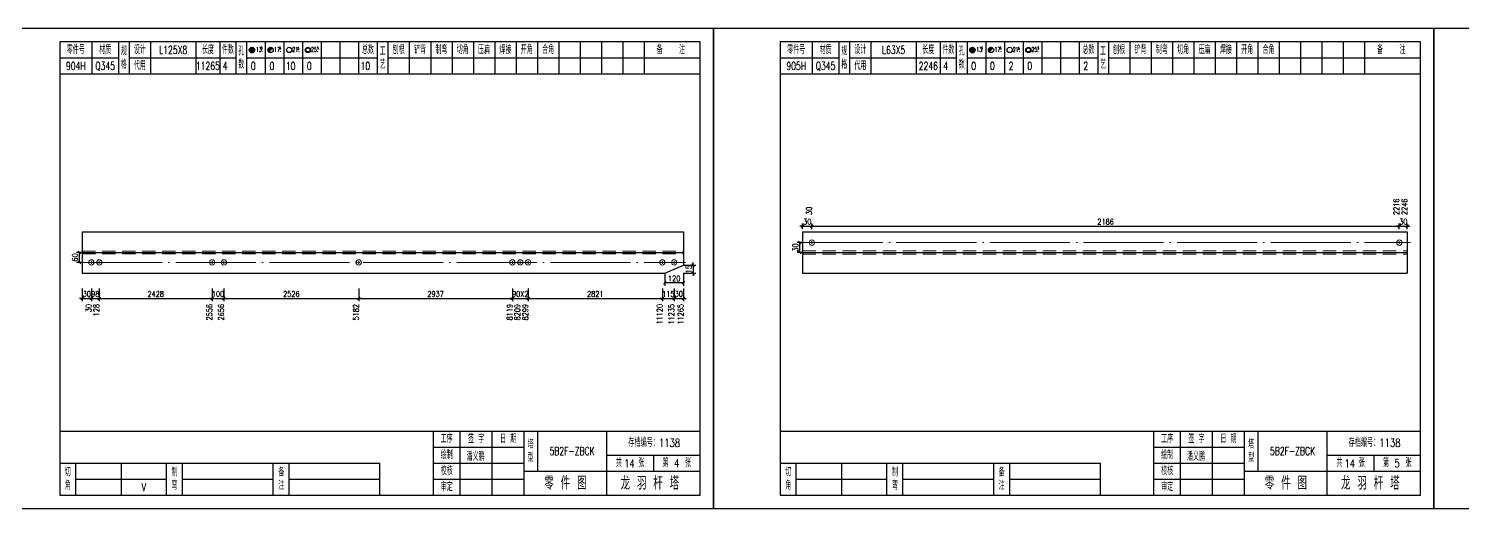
# Model space of a CAD drawing. Header units: millimetres. Extents: x 0 to 30240, y -10896 to -1348.
# Drawn here: x 823 to 1361, y -6637 to -6457 of the extents above; entities that cross this region are included whole.
import ezdxf
from ezdxf.enums import TextEntityAlignment as Align

# ---------------------------------------------------------------- set-up
doc = ezdxf.new("R2010")
doc.units = ezdxf.units.MM
doc.header["$LTSCALE"] = 20
doc.header["$PDMODE"] = 1
doc.linetypes.add('DASHDOT2X', pattern=[1.75, 1.5, -0.125, 0, -0.125])
doc.linetypes.add('HIDDEN', pattern=[0.375, 0.25, -0.125])
for name, color, linetype, lineweight in [('1', 7, 'Continuous', 25), ('11', 3, 'Continuous', 13), ('2', 1, 'HIDDEN', 13), ('5', 1, 'Continuous', 13), ('7', 2, 'DASHDOT2X', 13)]:
    doc.layers.add(name, color=color, linetype=linetype, lineweight=lineweight)
doc.styles.get("Standard").update_dxf_attribs({"font": 'simplex', "width": 0.7, "bigfont": 'gbhzfs.shx'})
doc.styles.add('SYMBOL_TXT', font='txt.shx', dxfattribs={"width": 0.6})
doc.styles.add('TITLE_TXT', font='simplex.shx', dxfattribs={"width": 0.75, "height": 2.5, "bigfont": 'gbhzfs.shx'})
doc.dimstyles.get("Standard").update_dxf_attribs({"dimtxt": 2.1, "dimasz": 1, "dimexe": 1.05, "dimexo": 0, "dimgap": 0.63, "dimtad": 1, "dimzin": 0, "dimdsep": 46, "dimtxsty": 'standard', "dimblk": 'OBLIQUE', "dimblk1": 'OBLIQUE', "dimblk2": 'OBLIQUE', "dimcen": 0.09, "dimadec": 0, "dimazin": 0, "dimtfac": 1, "dimtdec": 1, "dimtix": 1, "dimtmove": 0, "dimatfit": 3, "dimfxl": 0, "dimtolj": 1, "dimtzin": 0, "dimarcsym": 0})
pattern_1 = [(0, (-3, 0), (0, 0.0125), [])]

# ---------------------------------------------------------------- blocks, each defined once
blk = doc.blocks.new('M12_HOLE')
h = blk.add_hatch()
h.set_pattern_fill('LINE', scale=0.1, style=0)
h.set_pattern_definition(pattern_1)
h.paths.add_polyline_path([(-5, 0, 1), (-1, 0, 1)])
at = {"color": 7}
blk.add_circle((-3, 0), 2, dxfattribs=at)
at = {"color": 7, "attachment_point": 1, "style": 'SYMBOL_TXT'}
for s, insert, char_height, width in [('13\\f??|b0|i0|c0|p54;.', (-0.1, 2.1), 3.5, 5.707), ('5', (3.7, 2.3), 1.8, 2.931)]:
    blk.add_mtext(s, dxfattribs=dict(at, insert=insert, char_height=char_height, width=width))
blk = doc.blocks.new('M16_HOLE')
h = blk.add_hatch()
h.set_pattern_fill('LINE', scale=0.1, style=0)
h.set_pattern_definition(pattern_1)
h.paths.add_polyline_path([(-1.6, 1.4, 0.668179), (-5, 0, 0.198912), (-4.4, -1.4)])
at = {"color": 7}
blk.add_circle((-3, 0), 2, dxfattribs=at)
at = {"color": 7, "attachment_point": 1, "style": 'SYMBOL_TXT'}
for s, insert, char_height, width in [('17.', (-0.4, 2.1), 3.5, 6.316), ('5', (3.6, 2.3), 1.8, 1.822)]:
    blk.add_mtext(s, dxfattribs=dict(at, insert=insert, char_height=char_height, width=width))
blk = doc.blocks.new('M20_HOLE')
at = {"color": 7}
blk.add_circle((-3, 0), 2, dxfattribs=at)
at = {"color": 7, "attachment_point": 1, "style": 'SYMBOL_TXT'}
for s, insert, char_height, width in [('21.', (-0.7, 2), 3.5, 6.074), ('5', (3.3, 2), 1.8, 1.458)]:
    blk.add_mtext(s, dxfattribs=dict(at, insert=insert, char_height=char_height, width=width))
blk = doc.blocks.new('M24_HOLE')
at = {"color": 7}
for radius in [2, 1.5]:
    blk.add_circle((-3, 0), radius, dxfattribs=at)
at = {"color": 7, "attachment_point": 1, "style": 'SYMBOL_TXT'}
for s, insert, char_height, width in [('25.', (-0.7, 2.1), 3.5, 2.429), ('5', (3.9, 2.3), 1.8, 1.944)]:
    blk.add_mtext(s, dxfattribs=dict(at, insert=insert, char_height=char_height, width=width))
blk = doc.blocks.new('JgCard')
for p, q in [((270, 180), (0, 180)), ((0, 180), (0, 0)), ((270, 0), (270, 180)), ((265, 175), (25, 175)), ((25, 175), (25, 5)), ((37, 175), (37, 163)), ((47, 175), (47, 163)), ((51, 175), (51, 163)), ((59, 175), (59, 163)), ((76, 175), (76, 163)), ((85, 175), (85, 163)), ((91, 175), (91, 163)), ((95, 175), (95, 163)), ((102, 175), (102, 163)), ((109, 175), (109, 163)), ((116, 175), (116, 163)), ((123, 175), (123, 163)), ((130, 175), (130, 163)), ((137, 175), (137, 163)), ((144, 175), (144, 163)), ((148, 175), (148, 163)), ((156, 175), (156, 163)), ((164, 175), (164, 163)), ((172, 175), (172, 163)), ((180, 175), (180, 163)), ((188, 175), (188, 163)), ((196, 175), (196, 163)), ((204, 175), (204, 163)), ((212, 175), (212, 163)), ((220, 175), (220, 163)), ((228, 175), (228, 163)), ((236, 175), (236, 163)), ((244, 175), (244, 163)), ((265, 5), (265, 175)), ((25, 169), (47, 169)), ((51, 169), (91, 169)), ((95, 169), (144, 169)), ((148, 169), (265, 169)), ((25, 163), (265, 163)), ((25, 29), (265, 29)), ((165, 5), (165, 29)), ((175, 5), (175, 29)), ((187, 5), (187, 29)), ((199, 5), (199, 29)), ((204, 29), (204, 14)), ((230, 5), (230, 29)), ((165, 23), (199, 23)), ((25, 17), (145, 17)), ((31, 5), (31, 17)), ((48, 17), (48, 5)), ((65, 5), (65, 17)), ((71, 5), (71, 17)), ((105, 5), (105, 17)), ((111, 5), (111, 17)), ((145, 5), (145, 17)), ((165, 17), (199, 17)), ((230, 20), (265, 20)), ((247.5, 20), (247.5, 14)), ((31, 11), (65, 11)), ((71, 11), (105, 11)), ((111, 11), (145, 11)), ((165, 11), (199, 11)), ((199, 14), (265, 14)), ((0, 0), (270, 0)), ((25, 5), (265, 5))]:
    blk.add_line(p, q)
blk.add_lwpolyline([(96.03, 171.99, -1), (98.03, 171.99, -1)], format="xyb", close=True)
blk.add_point((145, 96))
at = {"xscale": 0.5, "yscale": 0.5, "zscale": 0.5}
for name, p in [('M12_HOLE', (98.53, 171.99)), ('M16_HOLE', (105.5, 172)), ('M20_HOLE', (112.5, 172)), ('M24_HOLE', (119.5, 172))]:
    blk.add_blockref(name, p, dxfattribs=at)
at = {"style": 'TITLE_TXT', "width": 0.75}
for s, height, p in [('存档编号：1138', 3.076, (238.02, 23.07)), ('潘义鹏', 3, (177.45, 17.91)), ('龙 羽 杆 塔', 5, (235.17, 6.97))]:
    blk.add_text(s, height=height, dxfattribs=at).set_placement(p)
at = {"attachment_point": 5, "style": 'TITLE_TXT'}
for s, insert, char_height, width in [('零件号', (31, 172), 3, 15), ('材质', (42, 172), 3, 8), ('设计', (55, 172), 3, 8), ('长度', (80.5, 172), 3, 8), ('件数', (88, 172), 3, 6), ('总数', (140.5, 172), 3, 7), ('工\\P艺', (146, 169), 3, 4), ('刨根', (152, 172), 3, 8), ('铲背', (160, 172), 3, 8), ('制弯', (168, 172), 3, 8), ('切角', (176, 172), 3, 8), ('压扁', (184, 172), 3, 8), ('焊接', (192, 172), 3, 8), ('开角', (200, 172), 3, 8), ('合角', (208, 172), 3, 8), ('备    注', (254, 172), 3, 22), ('规格', (49, 169), 3, 4), ('代用', (55, 166), 3, 8), ('孔数', (93, 169), 3, 4), ('工序', (170, 26), 3, 10), ('签 字', (181, 26), 3, 12), ('日 期', (193, 26), 3, 12), ('绘制', (170, 20), 3, 10), ('塔\\P型', (201.5, 21.5), 3, 5), ('共    张', (238.75, 17), 3, 17.5), ('第    张', (256.25, 17), 3, 17.5), ('切\\P角', (28, 11), 3, 6), ('制\\P弯', (68, 11), 3, 6), ('备\\P注', (108, 11), 3, 6), ('校核', (170, 14), 3, 10), ('零 件 图', (214.5, 9.5), 5, 31), ('审定', (170, 8), 3, 10)]:
    blk.add_mtext(s, dxfattribs=dict(at, insert=insert, char_height=char_height, width=width))
blk = doc.blocks.new('M20')
for p, q in [((-0.5, 0), (0.5, 0)), ((0, -0.5), (0, 0.5))]:
    blk.add_line(p, q)
blk.add_circle((0, 0), 1)
blk = doc.blocks.new('_Oblique')
at = {"color": 0, "linetype": 'ByBlock', "lineweight": -2}
blk.add_line((-0.5, -0.5), (0.5, 0.5), dxfattribs=at)
blk = doc.blocks.new('*D3789')
at = {"layer": '11', "color": 0, "lineweight": -2}
for p, q in [((1113.4, -6531.43), (1112.4, -6531.43)), ((1113.4, -6532.48), (1113.4, -6530.38)), ((1113.4, -6531.43), (1116.84, -6531.43)), ((1116.84, -6532.48), (1116.84, -6530.38)), ((1116.84, -6531.43), (1117.84, -6531.43))]:
    blk.add_line(p, q, dxfattribs=at)
at = {"layer": 'Defpoints', "color": 0}
for p in [(1113.4, -6532.48), (1116.84, -6531.43), (1116.84, -6532.48)]:
    blk.add_point(p, dxfattribs=at)
at = {"layer": '11', "color": 0, "lineweight": -2}
blk.add_blockref('_Oblique', (1113.4, -6531.43), dxfattribs=at)
at = {"layer": '11', "color": 0, "lineweight": -2, "rotation": 180}
blk.add_blockref('_Oblique', (1116.84, -6531.43), dxfattribs=at)
at = {"layer": '11', "color": 0, "insert": (1115.12, -6529.75), "char_height": 2.1, "attachment_point": 5}
blk.add_mtext('\\A1;30', dxfattribs=at)
blk = doc.blocks.new('*D3791')
at = {"layer": '11', "color": 0, "lineweight": -2}
for p, q in [((1337.02, -6531.43), (1336.02, -6531.43)), ((1337.02, -6532.48), (1337.02, -6530.38)), ((1337.02, -6531.43), (1340, -6531.43)), ((1340, -6532.48), (1340, -6530.38)), ((1340, -6531.43), (1341, -6531.43))]:
    blk.add_line(p, q, dxfattribs=at)
at = {"layer": 'Defpoints', "color": 0}
for p in [(1337.02, -6532.48), (1340, -6531.43), (1340, -6532.48)]:
    blk.add_point(p, dxfattribs=at)
at = {"layer": '11', "color": 0, "lineweight": -2}
blk.add_blockref('_Oblique', (1337.02, -6531.43), dxfattribs=at)
at = {"layer": '11', "color": 0, "lineweight": -2, "rotation": 180}
blk.add_blockref('_Oblique', (1340, -6531.43), dxfattribs=at)
at = {"layer": '11', "color": 0, "insert": (1338.51, -6529.75), "char_height": 2.1, "attachment_point": 5}
blk.add_mtext('\\A1;30', dxfattribs=at)
blk = doc.blocks.new('*D6624')
at = {"layer": '11', "color": 0, "lineweight": -2}
for p, q in [((1061.81, -6549.07), (1061.81, -6553.79)), ((1068.7, -6549.07), (1068.7, -6553.79)), ((1068.7, -6552.74), (1061.81, -6552.74))]:
    blk.add_line(p, q, dxfattribs=at)
at = {"layer": 'Defpoints', "color": 0}
for p in [(1061.81, -6549.07), (1068.7, -6549.07), (1061.81, -6552.74)]:
    blk.add_point(p, dxfattribs=at)
at = {"layer": '11', "color": 0, "lineweight": -2, "rotation": 180}
blk.add_blockref('_Oblique', (1061.81, -6552.74), dxfattribs=at)
at = {"layer": '11', "color": 0, "lineweight": -2}
blk.add_blockref('_Oblique', (1068.7, -6552.74), dxfattribs=at)
at = {"layer": '11', "color": 0, "insert": (1065.26, -6551.06), "char_height": 2.1, "attachment_point": 5}
blk.add_mtext('\\A1;120', dxfattribs=at)
blk = doc.blocks.new('*D6625')
at = {"layer": '11', "color": 0, "lineweight": -2}
for p, q in [((1068.7, -6546.02), (1073.42, -6546.02)), ((1068.7, -6549.07), (1073.42, -6549.07)), ((1072.38, -6546.02), (1072.38, -6545.02)), ((1072.38, -6546.02), (1072.38, -6549.07)), ((1072.38, -6549.07), (1072.38, -6550.07))]:
    blk.add_line(p, q, dxfattribs=at)
at = {"layer": 'Defpoints', "color": 0}
for p in [(1068.7, -6546.02), (1068.7, -6549.07), (1072.38, -6549.07)]:
    blk.add_point(p, dxfattribs=at)
at = {"layer": '11', "color": 0, "lineweight": -2}
for p, rotation in [((1072.38, -6546.02), 270), ((1072.38, -6549.07), 90)]:
    blk.add_blockref('_Oblique', p, dxfattribs=dict(at, rotation=rotation))
at = {"layer": '11', "color": 0, "insert": (1070.7, -6547.55), "char_height": 2.1, "attachment_point": 5, "rotation": 90}
blk.add_mtext('\\A1;15', dxfattribs=at)
blk = doc.blocks.new('*D6626')
at = {"layer": '11', "color": 0, "lineweight": -2}
for p, q in [((1065.26, -6554.84), (1065.26, -6559.57)), ((1068.7, -6554.84), (1068.7, -6559.57)), ((1065.26, -6558.52), (1064.26, -6558.52)), ((1065.26, -6558.52), (1068.7, -6558.52)), ((1068.7, -6558.52), (1069.7, -6558.52))]:
    blk.add_line(p, q, dxfattribs=at)
at = {"layer": 'Defpoints', "color": 0}
for p in [(1065.26, -6554.84), (1068.7, -6554.84), (1068.7, -6558.52)]:
    blk.add_point(p, dxfattribs=at)
at = {"layer": '11', "color": 0, "lineweight": -2}
blk.add_blockref('_Oblique', (1065.26, -6558.52), dxfattribs=at)
at = {"layer": '11', "color": 0, "lineweight": -2, "rotation": 180}
blk.add_blockref('_Oblique', (1068.7, -6558.52), dxfattribs=at)
at = {"layer": '11', "color": 0, "insert": (1066.98, -6556.84), "char_height": 2.1, "attachment_point": 5}
blk.add_mtext('\\A1;30', dxfattribs=at)
blk = doc.blocks.new('*D6627')
at = {"layer": '11', "color": 0, "lineweight": -2}
for p, q in [((1060.85, -6554.84), (1060.85, -6559.57)), ((1065.26, -6554.84), (1065.26, -6559.57)), ((1060.85, -6558.52), (1059.85, -6558.52)), ((1060.85, -6558.52), (1065.26, -6558.52)), ((1065.26, -6558.52), (1066.26, -6558.52))]:
    blk.add_line(p, q, dxfattribs=at)
at = {"layer": 'Defpoints', "color": 0}
for p in [(1060.85, -6554.84), (1065.26, -6554.84), (1065.26, -6558.52)]:
    blk.add_point(p, dxfattribs=at)
at = {"layer": '11', "color": 0, "lineweight": -2}
blk.add_blockref('_Oblique', (1060.85, -6558.52), dxfattribs=at)
at = {"layer": '11', "color": 0, "lineweight": -2, "rotation": 180}
blk.add_blockref('_Oblique', (1065.26, -6558.52), dxfattribs=at)
at = {"layer": '11', "color": 0, "insert": (1063.06, -6556.84), "char_height": 2.1, "attachment_point": 5}
blk.add_mtext('\\A1;115', dxfattribs=at)
blk = doc.blocks.new('*D6629')
at = {"layer": '11', "color": 0, "lineweight": -2}
for p, q in [((1004.64, -6554.84), (1004.64, -6559.57)), ((1010.52, -6554.84), (1010.52, -6559.57)), ((1004.64, -6558.52), (1003.64, -6558.52)), ((1004.64, -6558.52), (1010.52, -6558.52)), ((1010.52, -6558.52), (1011.52, -6558.52))]:
    blk.add_line(p, q, dxfattribs=at)
at = {"layer": 'Defpoints', "color": 0}
for p in [(1004.64, -6554.84), (1010.52, -6554.84), (1010.52, -6558.52)]:
    blk.add_point(p, dxfattribs=at)
at = {"layer": '11', "color": 0, "lineweight": -2}
blk.add_blockref('_Oblique', (1004.64, -6558.52), dxfattribs=at)
at = {"layer": '11', "color": 0, "lineweight": -2, "rotation": 180}
blk.add_blockref('_Oblique', (1010.52, -6558.52), dxfattribs=at)
at = {"layer": '11', "color": 0, "insert": (1007.58, -6556.84), "char_height": 2.1, "attachment_point": 5}
blk.add_mtext('\\A1;90X2', dxfattribs=at)
blk = doc.blocks.new('*D6632')
at = {"layer": '11', "color": 0, "lineweight": -2}
for p, q in [((892.11, -6554.84), (892.11, -6559.57)), ((896.52, -6554.84), (896.52, -6559.57)), ((892.11, -6558.52), (891.11, -6558.52)), ((892.11, -6558.52), (896.52, -6558.52)), ((896.52, -6558.52), (897.52, -6558.52))]:
    blk.add_line(p, q, dxfattribs=at)
at = {"layer": 'Defpoints', "color": 0}
for p in [(892.11, -6554.84), (896.52, -6554.84), (896.52, -6558.52)]:
    blk.add_point(p, dxfattribs=at)
at = {"layer": '11', "color": 0, "lineweight": -2}
blk.add_blockref('_Oblique', (892.11, -6558.52), dxfattribs=at)
at = {"layer": '11', "color": 0, "lineweight": -2, "rotation": 180}
blk.add_blockref('_Oblique', (896.52, -6558.52), dxfattribs=at)
at = {"layer": '11', "color": 0, "insert": (894.31, -6556.84), "char_height": 2.1, "attachment_point": 5}
blk.add_mtext('\\A1;100', dxfattribs=at)
blk = doc.blocks.new('*D6634')
at = {"layer": '11', "color": 0, "lineweight": -2}
for p, q in [((846.84, -6554.84), (846.84, -6559.57)), ((849.78, -6554.84), (849.78, -6559.57)), ((846.84, -6558.52), (845.84, -6558.52)), ((846.84, -6558.52), (849.78, -6558.52)), ((849.78, -6558.52), (850.78, -6558.52))]:
    blk.add_line(p, q, dxfattribs=at)
at = {"layer": 'Defpoints', "color": 0}
for p in [(846.84, -6554.84), (849.78, -6554.84), (849.78, -6558.52)]:
    blk.add_point(p, dxfattribs=at)
at = {"layer": '11', "color": 0, "lineweight": -2}
blk.add_blockref('_Oblique', (846.84, -6558.52), dxfattribs=at)
at = {"layer": '11', "color": 0, "lineweight": -2, "rotation": 180}
blk.add_blockref('_Oblique', (849.78, -6558.52), dxfattribs=at)
at = {"layer": '11', "color": 0, "insert": (848.31, -6556.84), "char_height": 2.1, "attachment_point": 5}
blk.add_mtext('\\A1;98', dxfattribs=at)
blk = doc.blocks.new('*D6635')
at = {"layer": '11', "color": 0, "lineweight": -2}
for p, q in [((843.4, -6554.84), (843.4, -6559.57)), ((846.84, -6554.84), (846.84, -6559.57)), ((843.4, -6558.52), (842.4, -6558.52)), ((843.4, -6558.52), (846.84, -6558.52)), ((846.84, -6558.52), (847.84, -6558.52))]:
    blk.add_line(p, q, dxfattribs=at)
at = {"layer": 'Defpoints', "color": 0}
for p in [(843.4, -6554.84), (846.84, -6554.84), (846.84, -6558.52)]:
    blk.add_point(p, dxfattribs=at)
at = {"layer": '11', "color": 0, "lineweight": -2}
blk.add_blockref('_Oblique', (843.4, -6558.52), dxfattribs=at)
at = {"layer": '11', "color": 0, "lineweight": -2, "rotation": 180}
blk.add_blockref('_Oblique', (846.84, -6558.52), dxfattribs=at)
at = {"layer": '11', "color": 0, "insert": (845.12, -6556.84), "char_height": 2.1, "attachment_point": 5}
blk.add_mtext('\\A1;30', dxfattribs=at)

msp = doc.modelspace()

# ---------------------------------------------------------------- linework, layer by layer
at = {"layer": '1'}
for p, q in [((843.4, -6533.53), (1068.7, -6533.53)), ((843.4, -6533.53), (843.4, -6549.07)), ((1068.7, -6533.53), (1068.7, -6541.3)), ((1113.4, -6533.53), (1113.4, -6549.07)), ((1113.4, -6533.53), (1340, -6533.53)), ((1340, -6533.53), (1340, -6549.07)), ((843.4, -6541.3), (1068.7, -6541.3)), ((1068.7, -6541.3), (1068.7, -6546.024)), ((1113.4, -6541.3), (1340, -6541.3)), ((843.4, -6549.07), (1061.814, -6549.07)), ((1061.814, -6549.07), (1068.7, -6546.024)), ((1113.4, -6549.07), (1340, -6549.07))]:
    msp.add_line(p, q, dxfattribs=at)
at = {"layer": '2'}
for p, q in [((843.4, -6540.803), (1068.7, -6540.803)), ((843.4, -6541.797), (1068.7, -6541.797)), ((1113.4, -6540.683), (1340, -6540.683)), ((1113.4, -6541.916), (1340, -6541.916))]:
    msp.add_line(p, q, dxfattribs=at)
at = {"layer": '7'}
for p, q in [((1113.4, -6537.6), (1341.222, -6537.6)), ((843.4, -6545.029), (1069.46, -6545.029))]:
    msp.add_line(p, q, dxfattribs=at)

# ---------------------------------------------------------------- block references
at = {"layer": '1'}
for p in [(810, -6637.3), (1080, -6637.3), (1350, -6637.3)]:
    msp.add_blockref('JgCard', p, dxfattribs=at)
at = {"layer": '5'}
for p in [(1116.84, -6537.6), (1337.022, -6537.6), (846.84, -6545.029), (849.78, -6545.029), (892.109, -6545.029), (896.519, -6545.029), (947.039, -6545.029), (1004.638, -6545.029), (1007.578, -6545.029), (1010.518, -6545.029), (1060.85, -6545.029), (1065.26, -6545.029)]:
    msp.add_blockref('M20', p, dxfattribs=at)

# ---------------------------------------------------------------- texts
at = {"style": 'TITLE_TXT', "width": 0.75}
for s, p in [('14', (1046.521, -6621.974)), ('4', (1065.236, -6621.858)), ('14', (1316.521, -6621.974)), ('5', (1335.236, -6621.858))]:
    msp.add_text(s, height=3, dxfattribs=at).set_placement(p)
at = {"layer": '1', "width": 0.7}
for s, p in [('L125X8', (877.5, -6465.3)), ('L63X5', (1147.5, -6465.3)), ('904H', (841, -6471.3)), ('Q345', (852, -6471.3)), ('11265', (890.5, -6471.3)), ('4', (897, -6471.3)), ('0', (907.5, -6471.3)), ('0', (914.5, -6471.3)), ('10', (921.5, -6471.3)), ('0', (928.5, -6471.3)), ('10', (949.5, -6471.3)), ('905H', (1111, -6471.3)), ('Q345', (1122, -6471.3)), ('2246', (1160.5, -6471.3)), ('4', (1167, -6471.3)), ('0', (1177.5, -6471.3)), ('0', (1184.5, -6471.3)), ('2', (1191.5, -6471.3)), ('0', (1198.5, -6471.3)), ('2', (1219.5, -6471.3)), ('V', (866.5, -6629.3))]:
    msp.add_text(s, height=3, dxfattribs=at).set_placement(p, align=Align.MIDDLE_CENTER)
for s, p in [('2216', (1336.973, -6527.23)), ('2246', (1340, -6527.23)), ('30', (1116.84, -6527.23))]:
    msp.add_text(s, height=2.1, rotation=90, dxfattribs=at).set_placement(p)
for s, p in [('30', (846.84, -6560.62)), ('128', (849.784, -6560.62)), ('2556', (892.109, -6560.62)), ('2656', (896.518, -6560.62)), ('5182', (947.037, -6560.62)), ('8119', (1004.629, -6560.62)), ('8209', (1007.563, -6560.62)), ('8299', (1010.503, -6560.62)), ('11120', (1060.845, -6560.62)), ('11235', (1065.276, -6560.62)), ('11265', (1068.7, -6560.62))]:
    msp.add_text(s, height=2.1, rotation=90, dxfattribs=at).set_placement(p, align=Align.RIGHT)
at = {"layer": '1', "char_height": 3, "width": 26, "attachment_point": 5}
for insert in [(1027, -6615.8), (1297, -6615.8)]:
    msp.add_mtext('5B2F-ZBCK', dxfattribs=dict(at, insert=insert))

# ---------------------------------------------------------------- dimensions: what is measured, and where the dimension line sits
at = {"layer": '1'}
for base, p1, p2, text in [((1112.35, -6537.6), (1113.35, -6541.3), (1113.35, -6537.6), '30'), ((842.35, -6541.3), (843.35, -6545.029), (843.35, -6541.3), '60')]:
    msp.add_linear_dim(base=base, p1=p1, p2=p2, angle=90, text=text, dimstyle='standard', dxfattribs=at).render()
at = {"layer": '11'}
for base, p1, p2, text, picture, middle in [((1116.84, -6531.43), (1113.4, -6532.48), (1116.84, -6532.48), '30', '*D3789', (1115.12, -6529.75)), ((1340, -6531.43), (1337.022, -6532.48), (1340, -6532.48), '30', '*D3791', (1338.511, -6529.75)), ((1061.814, -6552.745), (1068.7, -6549.07), (1061.814, -6549.07), '120', '*D6624', (1065.257, -6551.065)), ((846.84, -6558.52), (843.4, -6554.845), (846.84, -6554.845), '30', '*D6635', (845.12, -6556.84)), ((849.78, -6558.52), (846.84, -6554.845), (849.78, -6554.845), '98', '*D6634', (848.31, -6556.84)), ((896.519, -6558.52), (892.109, -6554.845), (896.519, -6554.845), '100', '*D6632', (894.314, -6556.84)), ((1010.518, -6558.52), (1004.638, -6554.845), (1010.518, -6554.845), '90X2', '*D6629', (1007.578, -6556.84)), ((1065.26, -6558.52), (1060.85, -6554.845), (1065.26, -6554.845), '115', '*D6627', (1063.055, -6556.84)), ((1068.7, -6558.52), (1065.26, -6554.845), (1068.7, -6554.845), '30', '*D6626', (1066.98, -6556.84))]:
    dim = msp.add_linear_dim(base=base, p1=p1, p2=p2, text=text, dimstyle='standard', dxfattribs=at)
    dim.commit()
    dim.dimension.update_dxf_attribs({"geometry": picture, "text_midpoint": middle})
for base, p1, p2, text in [((1337.022, -6531.43), (1116.84, -6532.48), (1337.022, -6532.48), '2186'), ((892.109, -6558.52), (849.78, -6554.845), (892.109, -6554.845), '2428'), ((947.039, -6558.52), (896.519, -6554.845), (947.039, -6554.845), '2526'), ((1004.638, -6558.52), (947.039, -6554.845), (1004.638, -6554.845), '2937'), ((1060.85, -6558.52), (1010.518, -6554.845), (1060.85, -6554.845), '2821')]:
    msp.add_linear_dim(base=base, p1=p1, p2=p2, text=text, dimstyle='standard', dxfattribs=at).render()
dim = msp.add_linear_dim(base=(1072.375, -6549.07), p1=(1068.7, -6546.024), p2=(1068.7, -6549.07), angle=90, text='15', dimstyle='standard', dxfattribs=at)
dim.commit()
dim.dimension.update_dxf_attribs({"geometry": '*D6625', "text_midpoint": (1070.695, -6547.547)})

doc.saveas('drawing.dxf')
